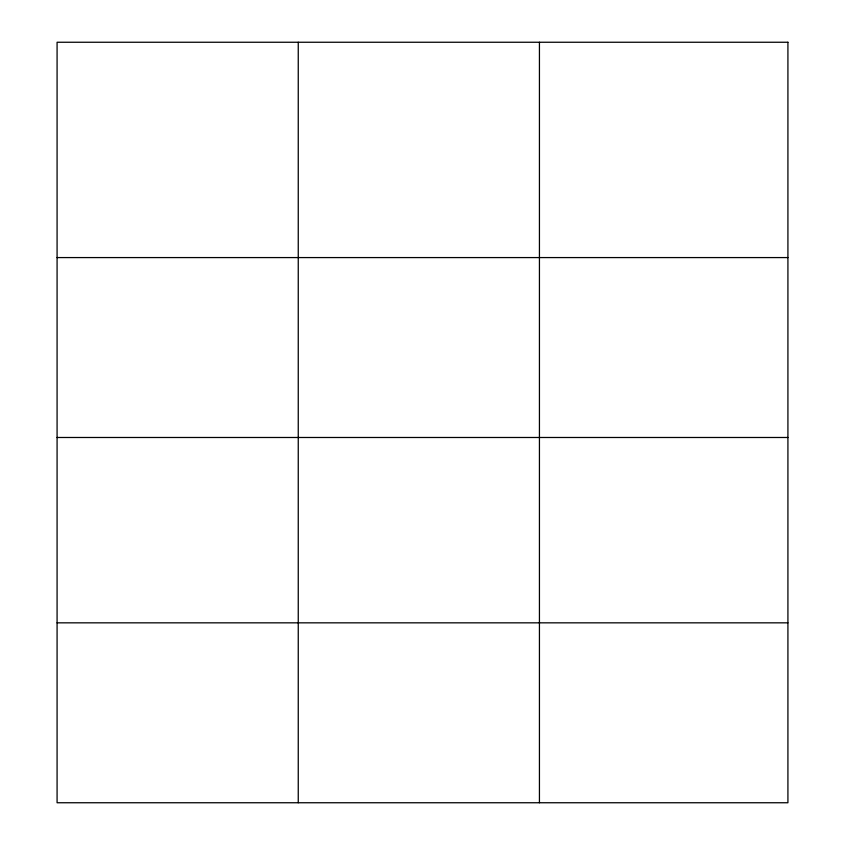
<?xml version="1.0" encoding="UTF-8"?>
<svg xmlns="http://www.w3.org/2000/svg" width="845" height="845" viewBox="0 0 845 845"><rect width="100%" height="100%" fill="white"/><g stroke="black" fill="none" stroke-linecap="round" stroke-linejoin="round"><path stroke-width="1.27" d="M57.08 257.577L787.92 257.577M57.08 437.488L787.92 437.488M57.08 622.839L787.92 622.839M539.437 42.25L539.437 802.75M298.253 42.25L298.253 802.75M787.92 42.25L57.08 42.25L57.08 802.75L787.92 802.75L787.92 42.25"/></g></svg>
